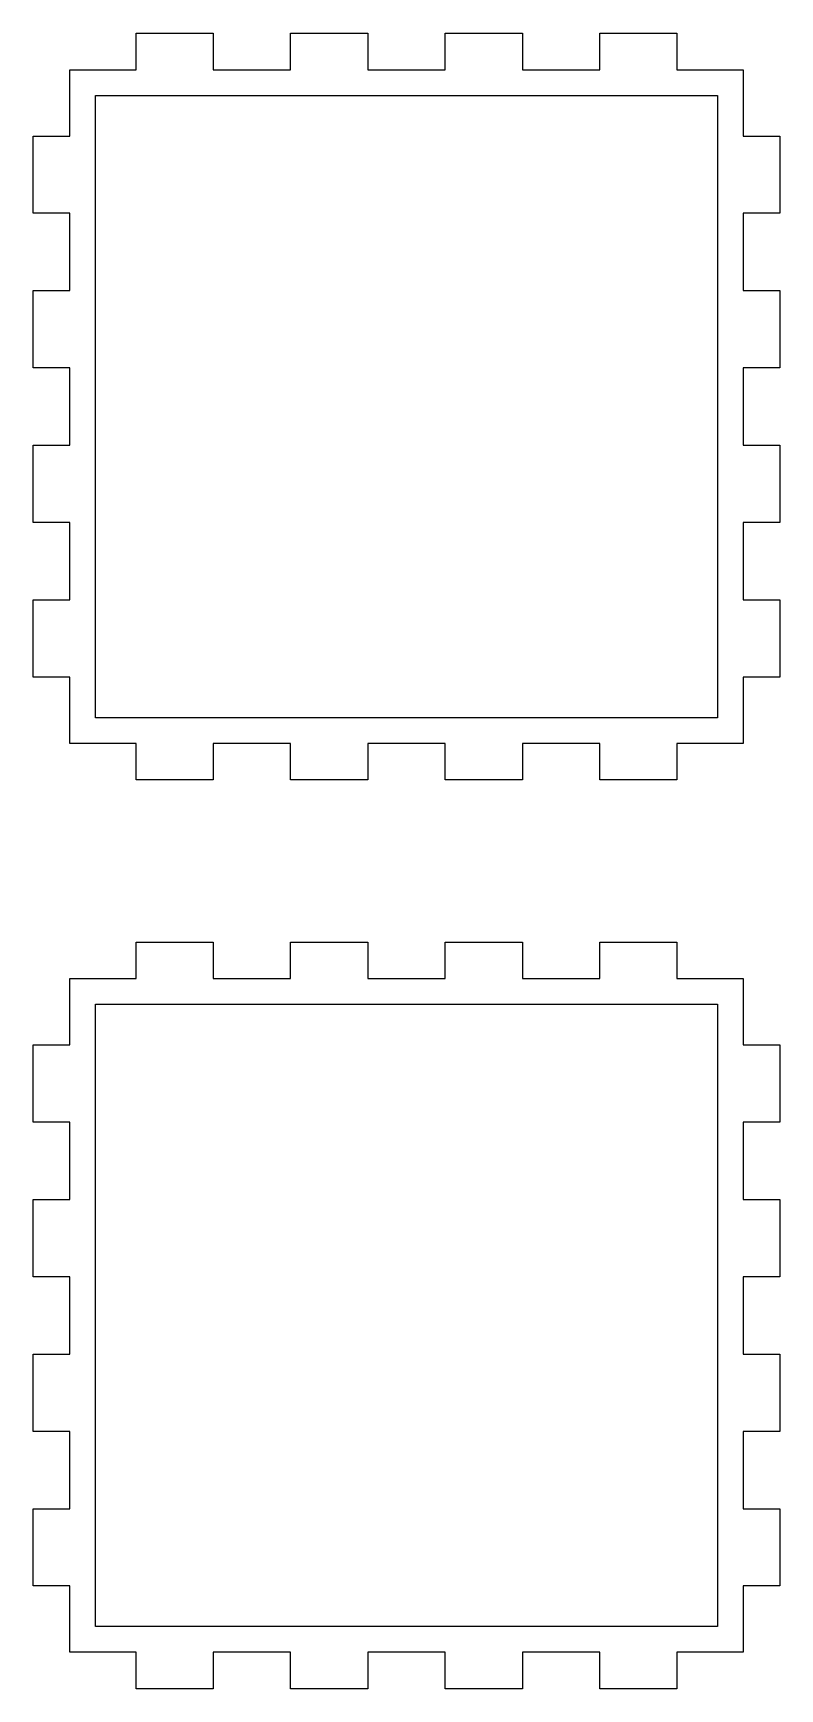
# Model space of a CAD drawing. Extents: x 28 to 546, y -814 to -28.
# Drawn here: x 342.7 to 546.3, y -813.9 to -362.4 of the extents above; entities that cross this region are included whole.
import ezdxf

# ---------------------------------------------------------------- set-up
doc = ezdxf.new("R2010")
doc.units = 0
doc.layers.add('LAYER_1', color=7, linetype='CONTINUOUS')

msp = doc.modelspace()

# ---------------------------------------------------------------- linework, layer by layer
at = {"layer": 'LAYER_1'}
for points in [[(536.34, -411.55), (536.34, -432.62), (546.32, -432.62), (546.32, -453.69), (536.34, -453.69), (536.34, -474.77), (546.32, -474.77), (546.32, -495.84), (536.34, -495.84), (536.34, -516.92), (546.32, -516.92), (546.32, -537.99), (536.34, -537.99), (536.34, -556.07), (518.26, -556.07), (518.26, -566.05), (497.19, -566.05), (497.19, -556.07), (476.12, -556.07), (476.12, -566.05), (455.05, -566.05), (455.05, -556.07), (433.97, -556.07), (433.97, -566.05), (412.9, -566.05), (412.9, -556.07), (391.83, -556.07), (391.83, -566.05), (370.76, -566.05), (370.76, -556.07), (352.68, -556.07), (352.68, -537.99), (342.7, -537.99), (342.7, -516.92), (352.68, -516.92), (352.68, -495.84), (342.7, -495.84), (342.7, -474.77), (352.68, -474.77), (352.68, -453.69), (342.7, -453.69), (342.7, -432.62), (352.68, -432.62), (352.68, -411.55), (342.7, -411.55), (342.7, -390.48), (352.68, -390.48), (352.68, -372.41), (370.76, -372.41), (370.76, -362.42), (391.83, -362.42), (391.83, -372.41), (412.9, -372.41), (412.9, -362.42), (433.97, -362.42), (433.97, -372.41), (455.05, -372.41), (455.05, -362.42), (476.12, -362.42), (476.12, -372.41), (497.19, -372.41), (497.19, -362.42), (518.26, -362.42), (518.26, -372.41), (536.34, -372.41), (536.34, -390.48), (546.32, -390.48), (546.32, -411.55), (536.34, -411.55)], [(529.35, -549.08), (359.67, -549.08), (359.67, -379.39), (529.35, -379.39), (529.35, -549.08)], [(536.34, -659.36), (536.34, -680.43), (546.32, -680.43), (546.32, -701.5), (536.34, -701.5), (536.34, -722.58), (546.32, -722.58), (546.32, -743.65), (536.34, -743.65), (536.34, -764.73), (546.32, -764.73), (546.32, -785.8), (536.34, -785.8), (536.34, -803.88), (518.26, -803.88), (518.26, -813.86), (497.19, -813.86), (497.19, -803.88), (476.12, -803.88), (476.12, -813.86), (455.05, -813.86), (455.05, -803.88), (433.97, -803.88), (433.97, -813.86), (412.9, -813.86), (412.9, -803.88), (391.83, -803.88), (391.83, -813.86), (370.76, -813.86), (370.76, -803.88), (352.68, -803.88), (352.68, -785.8), (342.7, -785.8), (342.7, -764.73), (352.68, -764.73), (352.68, -743.65), (342.7, -743.65), (342.7, -722.58), (352.68, -722.58), (352.68, -701.5), (342.7, -701.5), (342.7, -680.43), (352.68, -680.43), (352.68, -659.36), (342.7, -659.36), (342.7, -638.29), (352.68, -638.29), (352.68, -620.22), (370.76, -620.22), (370.76, -610.23), (391.83, -610.23), (391.83, -620.22), (412.9, -620.22), (412.9, -610.23), (433.97, -610.23), (433.97, -620.22), (455.05, -620.22), (455.05, -610.23), (476.12, -610.23), (476.12, -620.22), (497.19, -620.22), (497.19, -610.23), (518.26, -610.23), (518.26, -620.22), (536.34, -620.22), (536.34, -638.29), (546.32, -638.29), (546.32, -659.36), (536.34, -659.36)], [(529.35, -796.89), (359.67, -796.89), (359.67, -627.2), (529.35, -627.2), (529.35, -796.89)]]:
    msp.add_lwpolyline(points, dxfattribs=at)

doc.saveas('drawing.dxf')
